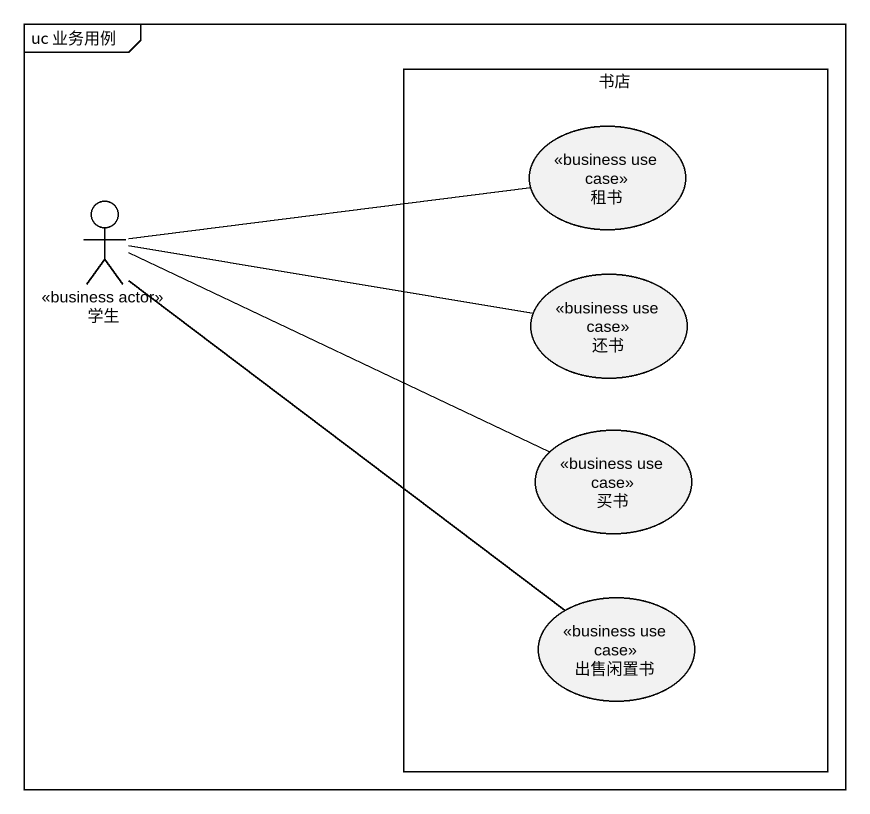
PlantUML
@startuml
mainframe uc 业务用例
rectangle 书店 {
  usecase 租书 <<business use case>>
  usecase 还书 <<business use case>>
  usecase 买书 <<business use case>>
  usecase 出售闲置书 <<business use case>>
}
actor 学生 <<business actor>>
学生 -right- 租书
学生 -right- 还书
学生 -right- 买书
学生 -right- 出售闲置书
@enduml
